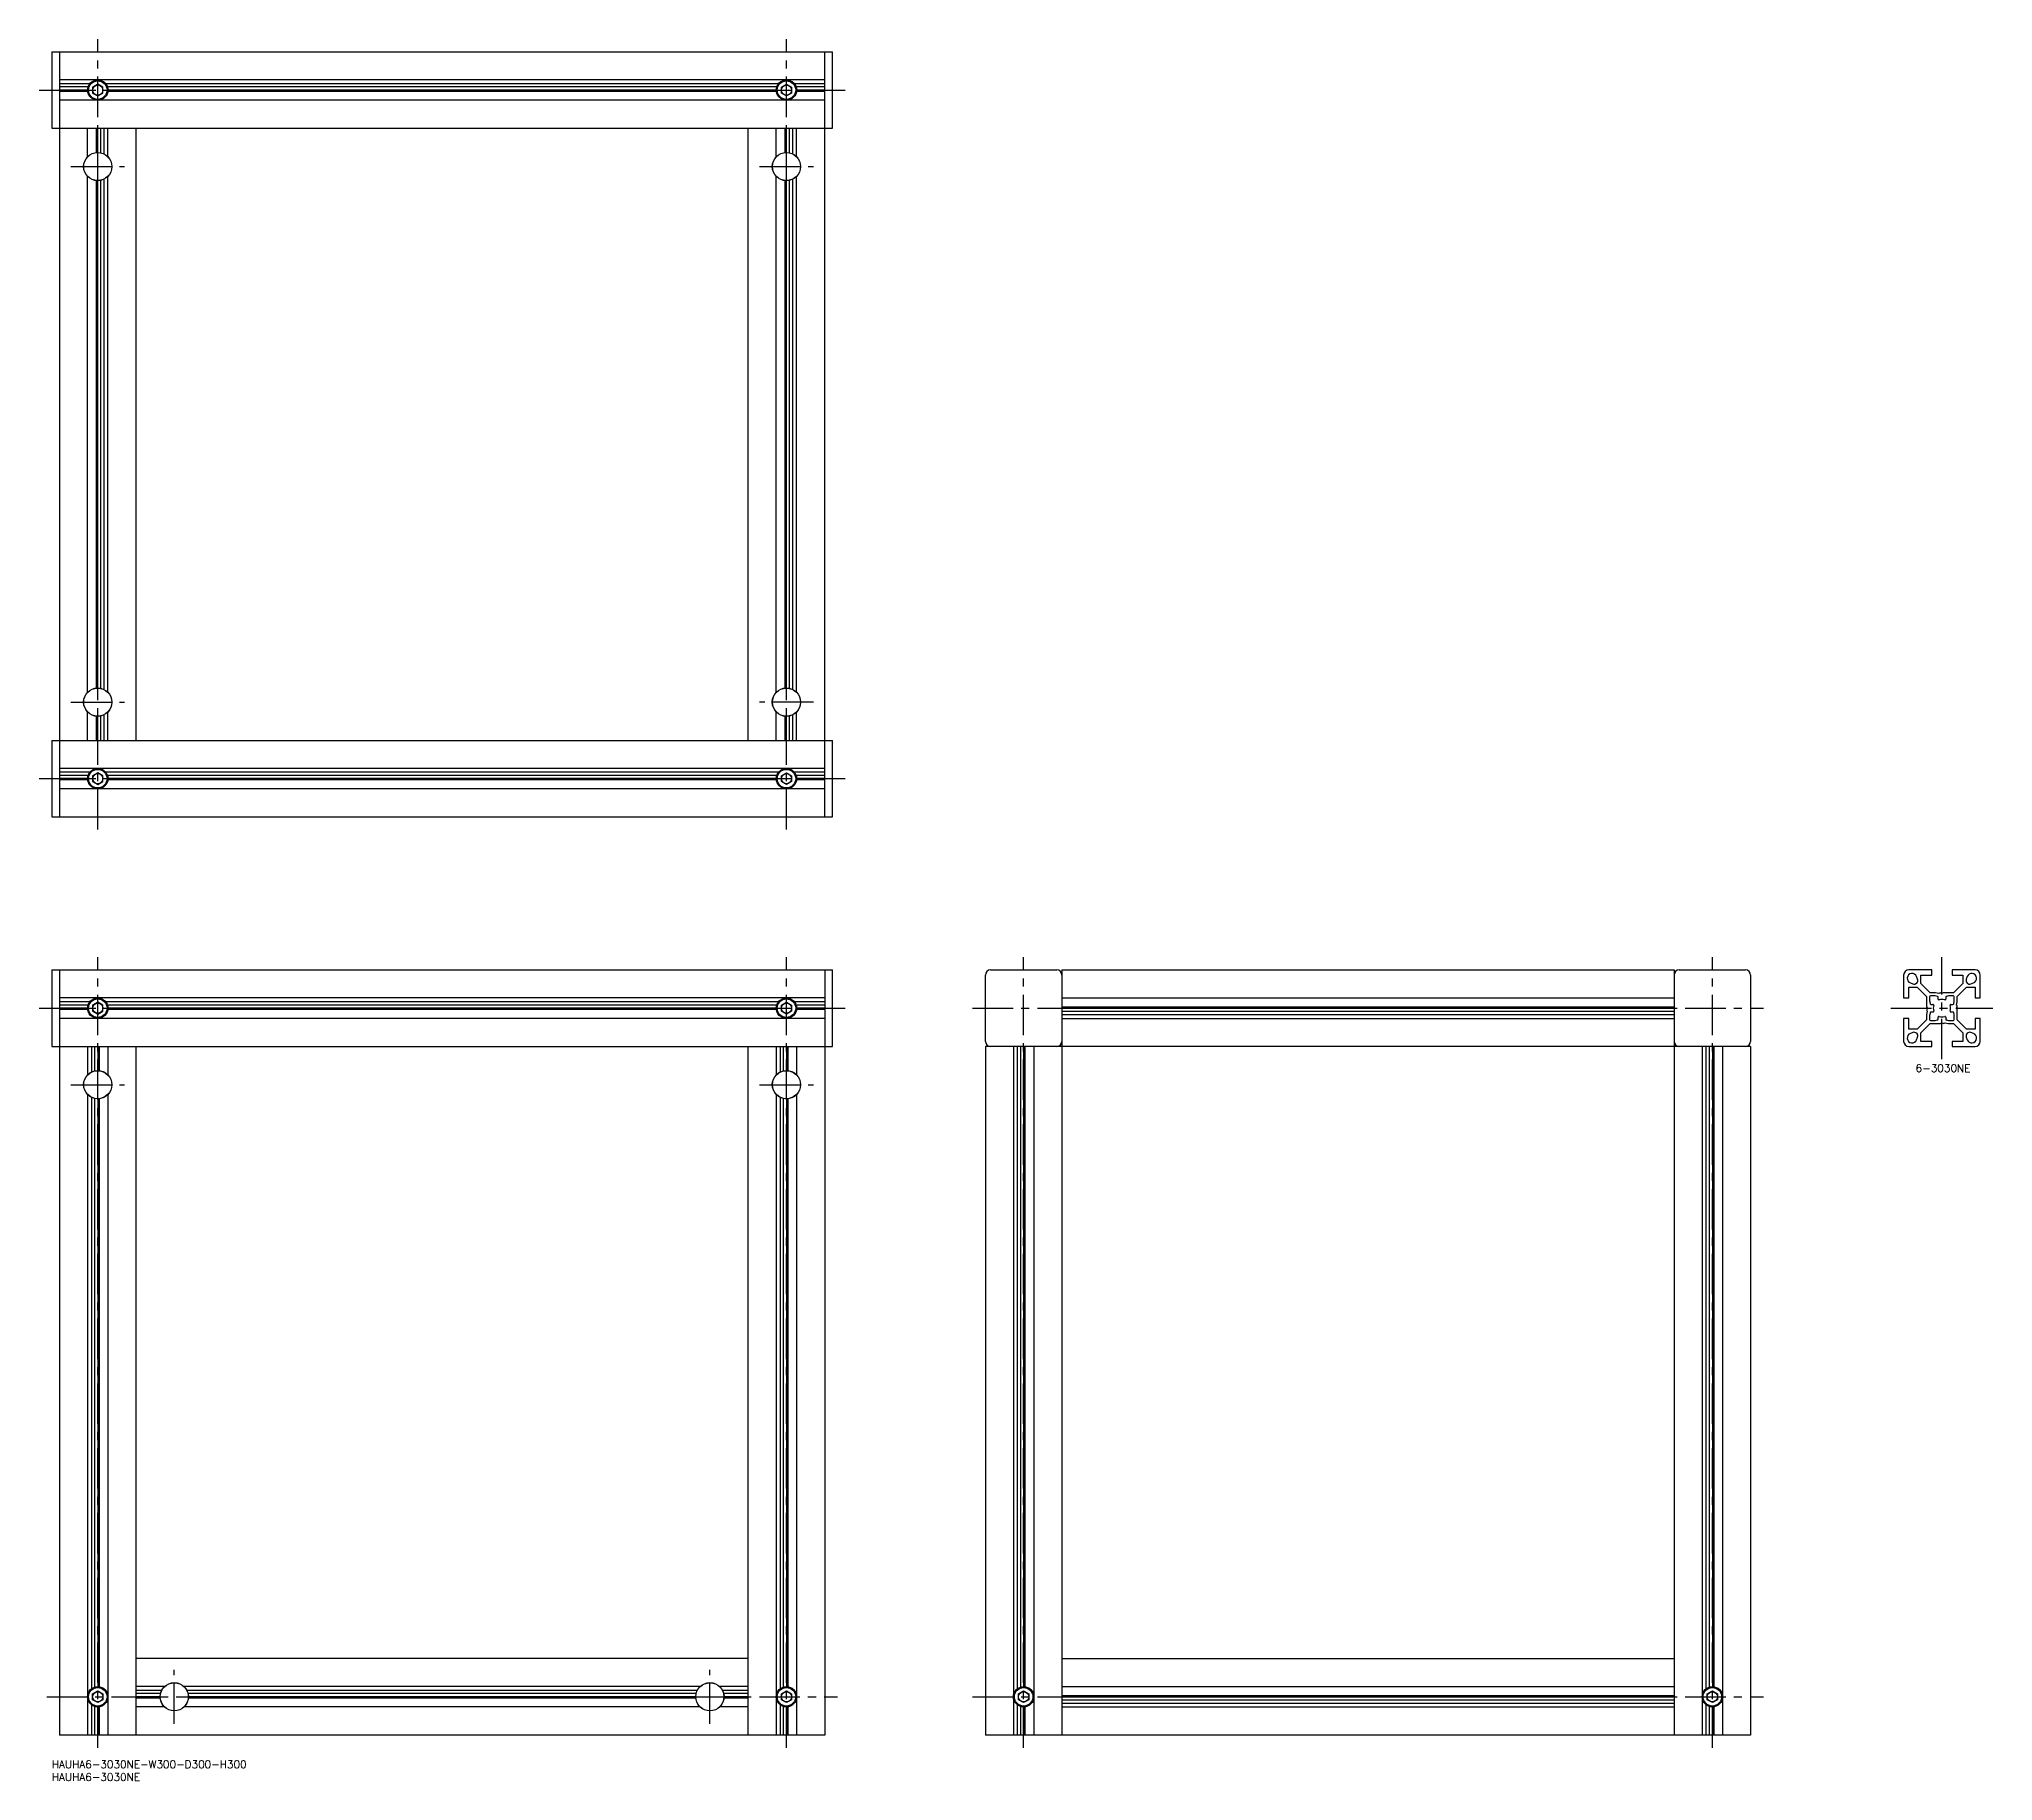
# Model space of a CAD drawing. Extents: x -5 to 761, y -8 to 675.
import ezdxf

# ---------------------------------------------------------------- set-up
doc = ezdxf.new("R2010")
doc.units = 0
doc.header["$LTSCALE"] = 0.5
doc.linetypes.add('CENTER', pattern=[50.8, 31.75, -6.35, 6.35, -6.35])
for name, color, linetype in [('MSM_CENTER', 1, 'CENTER'), ('MSM_CONTINUOUS', 7, 'CONTINUOUS'), ('MSM_NARROW', 5, 'CONTINUOUS'), ('MSM_PART_NUMBER', 7, 'CONTINUOUS')]:
    doc.layers.add(name, color=color, linetype=linetype)
doc.styles.get("Standard").update_dxf_attribs({"font": 'txt.shx', "height": 3, "bigfont": 'bigfont.shx'})

# ---------------------------------------------------------------- blocks, each defined once
blk = doc.blocks.new('*U8')
at = {"layer": 'MSM_PART_NUMBER'}
blk.add_text('HAUHA6-3030NE-W300-D300-H300', height=3, dxfattribs=at).set_placement((0, -3))
blk = doc.blocks.new('*U9')
at = {"layer": 'MSM_PART_NUMBER'}
blk.add_text('HAUHA6-3030NE', height=3, dxfattribs=at).set_placement((0, -8))
blk = doc.blocks.new('*U10')
at = {"layer": 'MSM_PART_NUMBER'}
blk.add_text('6-3030NE', height=3, dxfattribs=at).set_placement((730.72, 269.97))

msp = doc.modelspace()

# ---------------------------------------------------------------- linework, layer by layer
at = {"layer": 'MSM_CENTER'}
for p, q in [((18, 365), (18, 675)), ((288, 365), (288, 675)), ((-5, 655), (311, 655)), ((7.45, 625), (28.55, 625)), ((277.45, 625), (298.55, 625)), ((7.45, 415), (28.55, 415)), ((298.55, 415), (277.45, 415)), ((-5, 385), (311, 385)), ((18, 5), (18, 315)), ((288, 5), (288, 315)), ((381, 5), (381, 315)), ((651, 5), (651, 315)), ((741, 275), (741, 315)), ((-5, 295), (311, 295)), ((361, 295), (671, 295)), ((721, 295), (761, 295)), ((7.45, 265), (28.55, 265)), ((277.45, 265), (298.55, 265)), ((48, 14.45), (48, 35.55)), ((258, 14.45), (258, 35.55)), ((-2, 25), (308, 25)), ((361, 25), (671, 25))]:
    msp.add_line(p, q, dxfattribs=at)
at = {"layer": 'MSM_CONTINUOUS'}
for p, q in [((0, 670), (306, 670)), ((0, 670), (0, 640)), ((3, 670), (3, 370)), ((303, 370), (303, 670)), ((306, 640), (306, 670)), ((303, 659), (3, 659)), ((14.88, 657.5), (3, 657.5)), ((14.19, 656.22), (3, 656.22)), ((14, 655), (3, 655)), ((14.03, 654.48), (3, 654.48)), ((18, 657.31), (16, 656.15)), ((16, 656.15), (16, 653.85)), ((16, 653.85), (18, 652.69)), ((20, 656.15), (18, 657.31)), ((18, 652.69), (20, 653.85)), ((20, 653.85), (20, 656.15)), ((284.88, 657.5), (21.12, 657.5)), ((284.19, 656.22), (21.81, 656.22)), ((284.03, 654.48), (21.97, 654.48)), ((284, 655), (22, 655)), ((286, 656.15), (288, 657.31)), ((286, 653.85), (286, 656.15)), ((288, 652.69), (286, 653.85)), ((288, 657.31), (290, 656.15)), ((290, 653.85), (288, 652.69)), ((290, 656.15), (290, 653.85)), ((303, 657.5), (291.12, 657.5)), ((303, 656.22), (291.81, 656.22)), ((303, 654.48), (291.97, 654.48)), ((303, 655), (292, 655)), ((303, 651), (3, 651)), ((0, 640), (306, 640)), ((14, 628.85), (14, 640)), ((17.48, 630.53), (17.48, 640)), ((18, 630.55), (18, 640)), ((19.22, 630.41), (19.22, 640)), ((20.5, 629.96), (20.5, 640)), ((22, 628.85), (22, 640)), ((33, 400), (33, 640)), ((273, 400), (273, 640)), ((284, 628.85), (284, 640)), ((287.48, 630.53), (287.48, 640)), ((288, 630.55), (288, 640)), ((289.22, 630.41), (289.22, 640)), ((290.5, 629.96), (290.5, 640)), ((292, 628.85), (292, 640)), ((15, 629.67), (15, 629.61)), ((21, 629.61), (21, 629.67)), ((285, 629.67), (285, 629.61)), ((291, 629.61), (291, 629.67)), ((14, 418.85), (14, 621.15)), ((22, 418.85), (22, 621.15)), ((284, 418.85), (284, 621.15)), ((292, 418.85), (292, 621.15)), ((15, 620.39), (15, 620.33)), ((17.48, 420.53), (17.48, 619.47)), ((18, 420.55), (18, 619.45)), ((19.22, 420.41), (19.22, 619.59)), ((20.5, 419.96), (20.5, 620.04)), ((21, 620.33), (21, 620.39)), ((285, 620.39), (285, 620.33)), ((287.48, 420.53), (287.48, 619.47)), ((288, 420.55), (288, 619.45)), ((289.22, 420.41), (289.22, 619.59)), ((290.5, 419.96), (290.5, 620.04)), ((291, 620.33), (291, 620.39)), ((15, 419.61), (15, 419.67)), ((21, 419.67), (21, 419.61)), ((285, 419.67), (285, 419.61)), ((291, 419.61), (291, 419.67)), ((14, 400), (14, 411.15)), ((15, 410.33), (15, 410.39)), ((17.48, 400), (17.48, 409.47)), ((18, 400), (18, 409.45)), ((19.22, 400), (19.22, 409.59)), ((20.5, 400), (20.5, 410.04)), ((21, 410.39), (21, 410.33)), ((22, 400), (22, 411.15)), ((284, 400), (284, 411.15)), ((285, 410.39), (285, 410.33)), ((287.48, 400), (287.48, 409.47)), ((288, 400), (288, 409.45)), ((289.22, 400), (289.22, 409.59)), ((290.5, 400), (290.5, 410.04)), ((291, 410.33), (291, 410.39)), ((292, 400), (292, 411.15)), ((0, 400), (306, 400)), ((0, 400), (0, 370)), ((306, 370), (306, 400)), ((303, 389), (3, 389)), ((14.88, 387.5), (3, 387.5)), ((14.19, 386.22), (3, 386.22)), ((14, 385), (3, 385)), ((14.03, 384.48), (3, 384.48)), ((18, 387.31), (16, 386.15)), ((16, 386.15), (16, 383.85)), ((16, 383.85), (18, 382.69)), ((20, 386.15), (18, 387.31)), ((18, 382.69), (20, 383.85)), ((20, 383.85), (20, 386.15)), ((284.88, 387.5), (21.12, 387.5)), ((284.19, 386.22), (21.81, 386.22)), ((284.03, 384.48), (21.97, 384.48)), ((284, 385), (22, 385)), ((286, 386.15), (288, 387.31)), ((286, 383.85), (286, 386.15)), ((288, 382.69), (286, 383.85)), ((288, 387.31), (290, 386.15)), ((290, 383.85), (288, 382.69)), ((290, 386.15), (290, 383.85)), ((303, 387.5), (291.12, 387.5)), ((303, 386.22), (291.81, 386.22)), ((303, 384.48), (291.97, 384.48)), ((303, 385), (292, 385)), ((303, 381), (3, 381)), ((0, 370), (306, 370)), ((0, 310), (0, 280)), ((0, 310), (306, 310)), ((3, 310), (3, 10)), ((303, 310), (303, 10)), ((306, 280), (306, 310)), ((366, 282), (366, 308)), ((368, 310), (394, 310)), ((396, 310), (396, 10)), ((396, 310), (636, 310)), ((636, 310), (636, 10)), ((638, 310), (664, 310)), ((666, 308), (666, 282)), ((726, 308), (726, 299)), ((737, 310), (728, 310)), ((731.46, 306.34), (731.08, 307.36)), ((732.75, 304.66), (732.75, 308)), ((732.75, 308), (737, 308)), ((737, 308), (737, 310)), ((745, 310), (745, 308)), ((754, 310), (745, 310)), ((745, 308), (749.25, 308)), ((749.25, 308), (749.25, 304.66)), ((750.92, 307.36), (750.54, 306.34)), ((756, 299), (756, 308)), ((303, 299), (3, 299)), ((396, 299), (636, 299)), ((726, 299), (728, 299)), ((728, 299), (728, 303.25)), ((728, 303.25), (731.34, 303.25)), ((728.64, 304.92), (729.66, 304.54)), ((731.34, 303.25), (735, 299.59)), ((736.41, 301), (732.75, 304.66)), ((735, 299.59), (735, 295.52)), ((736.2, 299.5), (736.2, 297.64)), ((738.5, 301), (736.41, 301)), ((738.36, 299.8), (736.5, 299.8)), ((739.26, 299.63), (738.41, 299.79)), ((739.78, 300.75), (738.5, 301)), ((739.5, 298.5), (739.5, 299.34)), ((740.1, 300.93), (739.78, 300.75)), ((741, 300.7), (740.6, 300.93)), ((741.52, 301), (741, 300.7)), ((745.59, 301), (741.52, 301)), ((742.5, 299.34), (742.5, 298.5)), ((743.59, 299.79), (742.74, 299.63)), ((745.5, 299.8), (743.64, 299.8)), ((749.25, 304.66), (745.59, 301)), ((745.8, 297.64), (745.8, 299.5)), ((747, 299.59), (750.66, 303.25)), ((747, 297.5), (747, 299.59)), ((750.66, 303.25), (754, 303.25)), ((752.34, 304.54), (753.36, 304.92)), ((754, 303.25), (754, 299)), ((754, 299), (756, 299)), ((14.88, 297.5), (3, 297.5)), ((14.19, 296.22), (3, 296.22)), ((14, 295), (3, 295)), ((14.03, 294.48), (3, 294.48)), ((18, 297.31), (16, 296.15)), ((16, 296.15), (16, 293.85)), ((16, 293.85), (18, 292.69)), ((20, 296.15), (18, 297.31)), ((18, 292.69), (20, 293.85)), ((20, 293.85), (20, 296.15)), ((284.88, 297.5), (21.12, 297.5)), ((284.19, 296.22), (21.81, 296.22)), ((284.03, 294.48), (21.97, 294.48)), ((284, 295), (22, 295)), ((286, 296.15), (288, 297.31)), ((286, 293.85), (286, 296.15)), ((288, 292.69), (286, 293.85)), ((288, 297.31), (290, 296.15)), ((290, 293.85), (288, 292.69)), ((290, 296.15), (290, 293.85)), ((303, 297.5), (291.12, 297.5)), ((303, 296.22), (291.81, 296.22)), ((303, 294.48), (291.97, 294.48)), ((303, 295), (292, 295)), ((396, 295.52), (636, 295.52)), ((396, 295), (636, 295)), ((396, 293.78), (636, 293.78)), ((396, 292.5), (636, 292.5)), ((735, 295.52), (735.3, 295)), ((735.25, 293.78), (735, 292.5)), ((735, 292.5), (735, 290.41)), ((735.3, 295), (735.07, 294.6)), ((735.07, 294.1), (735.25, 293.78)), ((736.2, 292.36), (736.2, 290.5)), ((736.21, 297.59), (736.37, 296.74)), ((736.37, 293.26), (736.21, 292.41)), ((736.66, 296.5), (737.5, 296.5)), ((737.5, 293.5), (736.66, 293.5)), ((739.5, 290.66), (739.5, 291.5)), ((742.5, 291.5), (742.5, 290.66)), ((744.5, 296.5), (745.34, 296.5)), ((745.34, 293.5), (744.5, 293.5)), ((745.63, 296.74), (745.79, 297.59)), ((745.79, 292.41), (745.63, 293.26)), ((745.8, 290.5), (745.8, 292.36)), ((746.7, 295), (746.93, 295.4)), ((747, 294.48), (746.7, 295)), ((746.75, 296.22), (747, 297.5)), ((746.93, 295.9), (746.75, 296.22)), ((747, 290.41), (747, 294.48)), ((303, 291), (3, 291)), ((396, 291), (636, 291)), ((728, 291), (726, 291)), ((726, 291), (726, 282)), ((728, 286.75), (728, 291)), ((731.34, 286.75), (728, 286.75)), ((729.66, 285.46), (728.64, 285.08)), ((731.08, 282.64), (731.46, 283.66)), ((735, 290.41), (731.34, 286.75)), ((732.75, 285.34), (736.41, 289)), ((732.75, 282), (732.75, 285.34)), ((736.41, 289), (740.48, 289)), ((736.5, 290.2), (738.36, 290.2)), ((738.41, 290.21), (739.26, 290.37)), ((740.48, 289), (741, 289.3)), ((741, 289.3), (741.4, 289.07)), ((741.9, 289.07), (742.22, 289.25)), ((742.22, 289.25), (743.5, 289)), ((742.74, 290.37), (743.59, 290.21)), ((743.5, 289), (745.59, 289)), ((743.64, 290.2), (745.5, 290.2)), ((745.59, 289), (749.25, 285.34)), ((750.66, 286.75), (747, 290.41)), ((749.25, 285.34), (749.25, 282)), ((750.54, 283.66), (750.92, 282.64)), ((754, 286.75), (750.66, 286.75)), ((753.36, 285.08), (752.34, 285.46)), ((756, 291), (754, 291)), ((754, 291), (754, 286.75)), ((756, 282), (756, 291)), ((0, 280), (306, 280)), ((14, 280), (14, 268.85)), ((15.5, 280), (15.5, 269.96)), ((16.78, 280), (16.78, 270.41)), ((18, 280), (18, 270.55)), ((18.52, 280), (18.52, 270.53)), ((22, 280), (22, 268.85)), ((33, 10), (33, 280)), ((273, 10), (273, 280)), ((284, 280), (284, 268.85)), ((285.5, 280), (285.5, 269.96)), ((286.78, 280), (286.78, 270.41)), ((288, 280), (288, 270.55)), ((288.52, 280), (288.52, 270.53)), ((292, 280), (292, 268.85)), ((666, 280), (366, 280)), ((366, 280), (366, 10)), ((377, 280), (377, 10)), ((378.5, 280), (378.5, 28.12)), ((379.78, 280), (379.78, 28.81)), ((381, 280), (381, 29)), ((381.52, 280), (381.52, 28.97)), ((385, 280), (385, 10)), ((647, 280), (647, 10)), ((648.5, 280), (648.5, 28.12)), ((649.78, 280), (649.78, 28.81)), ((651, 280), (651, 29)), ((651.52, 280), (651.52, 28.97)), ((655, 280), (655, 10)), ((666, 280), (666, 10)), ((728, 280), (737, 280)), ((737, 282), (732.75, 282)), ((737, 280), (737, 282)), ((749.25, 282), (745, 282)), ((745, 282), (745, 280)), ((745, 280), (754, 280)), ((15, 269.67), (15, 269.61)), ((21, 269.61), (21, 269.67)), ((285, 269.67), (285, 269.61)), ((291, 269.61), (291, 269.67)), ((14, 261.15), (14, 10)), ((22, 261.15), (22, 10)), ((284, 261.15), (284, 10)), ((292, 261.15), (292, 10)), ((15, 260.39), (15, 260.33)), ((15.5, 260.04), (15.5, 28.12)), ((16.78, 259.59), (16.78, 28.81)), ((18, 259.45), (18, 29)), ((18.52, 259.47), (18.52, 28.97)), ((21, 260.33), (21, 260.39)), ((285, 260.39), (285, 260.33)), ((285.5, 260.04), (285.5, 28.12)), ((286.78, 259.59), (286.78, 28.81)), ((288, 259.45), (288, 29)), ((288.52, 259.47), (288.52, 28.97)), ((291, 260.33), (291, 260.39)), ((273, 40), (33, 40)), ((396, 40), (636, 40)), ((16, 26.15), (18, 27.31)), ((16, 23.85), (16, 26.15)), ((18, 22.69), (16, 23.85)), ((18, 27.31), (20, 26.15)), ((20, 23.85), (18, 22.69)), ((20, 26.15), (20, 23.85)), ((44.15, 29), (33, 29)), ((43.04, 27.5), (33, 27.5)), ((42.59, 26.22), (33, 26.22)), ((42.45, 25), (33, 25)), ((42.47, 24.48), (33, 24.48)), ((43.39, 28), (43.33, 28)), ((254.15, 29), (51.85, 29)), ((52.67, 28), (52.61, 28)), ((253.04, 27.5), (52.96, 27.5)), ((252.59, 26.22), (53.41, 26.22)), ((252.47, 24.48), (53.53, 24.48)), ((252.45, 25), (53.55, 25)), ((253.39, 28), (253.33, 28)), ((273, 29), (261.85, 29)), ((262.67, 28), (262.61, 28)), ((273, 27.5), (262.96, 27.5)), ((273, 26.22), (263.41, 26.22)), ((273, 24.48), (263.53, 24.48)), ((273, 25), (263.55, 25)), ((286, 26.15), (288, 27.31)), ((286, 23.85), (286, 26.15)), ((288, 22.69), (286, 23.85)), ((288, 27.31), (290, 26.15)), ((290, 23.85), (288, 22.69)), ((290, 26.15), (290, 23.85)), ((379, 26.15), (381, 27.31)), ((379, 23.85), (379, 26.15)), ((381, 22.69), (379, 23.85)), ((381, 27.31), (383, 26.15)), ((383, 23.85), (381, 22.69)), ((383, 26.15), (383, 23.85)), ((396, 29), (636, 29)), ((396, 25.52), (636, 25.52)), ((396, 25), (636, 25)), ((396, 23.78), (636, 23.78)), ((649, 26.15), (651, 27.31)), ((649, 23.85), (649, 26.15)), ((651, 22.69), (649, 23.85)), ((651, 27.31), (653, 26.15)), ((653, 23.85), (651, 22.69)), ((653, 26.15), (653, 23.85)), ((15.5, 21.88), (15.5, 10)), ((16.78, 21.19), (16.78, 10)), ((18, 21), (18, 10)), ((18.52, 21.03), (18.52, 10)), ((44.15, 21), (33, 21)), ((43.33, 22), (43.39, 22)), ((254.15, 21), (51.85, 21)), ((52.61, 22), (52.67, 22)), ((253.33, 22), (253.39, 22)), ((273, 21), (261.85, 21)), ((262.61, 22), (262.67, 22)), ((285.5, 21.88), (285.5, 10)), ((286.78, 21.19), (286.78, 10)), ((288, 21), (288, 10)), ((288.52, 21.03), (288.52, 10)), ((378.5, 21.88), (378.5, 10)), ((379.78, 21.19), (379.78, 10)), ((381, 21), (381, 10)), ((381.52, 21.03), (381.52, 10)), ((396, 22.5), (636, 22.5)), ((396, 21), (636, 21)), ((648.5, 21.88), (648.5, 10)), ((649.78, 21.19), (649.78, 10)), ((651, 21), (651, 10)), ((651.52, 21.03), (651.52, 10)), ((303, 10), (3, 10)), ((666, 10), (366, 10))]:
    msp.add_line(p, q, dxfattribs=at)
for centre, radius in [((18, 655), 4), ((288, 655), 4), ((18, 655), 3.63), ((18, 655), 2), ((288, 655), 3.63), ((288, 655), 2), ((18, 625), 5.55), ((18, 625), 5.5), ((288, 625), 5.55), ((288, 625), 5.5), ((18, 415), 5.55), ((18, 415), 5.5), ((288, 415), 5.55), ((288, 415), 5.5), ((18, 385), 4), ((18, 385), 3.63), ((18, 385), 2), ((288, 385), 4), ((288, 385), 3.63), ((288, 385), 2), ((18, 295), 4), ((288, 295), 4), ((18, 295), 3.63), ((18, 295), 2), ((288, 295), 3.63), ((288, 295), 2), ((18, 265), 5.55), ((18, 265), 5.5), ((288, 265), 5.55), ((288, 265), 5.5), ((18, 25), 4), ((18, 25), 3.63), ((18, 25), 2), ((48, 25), 5.55), ((48, 25), 5.5), ((258, 25), 5.55), ((258, 25), 5.5), ((288, 25), 4), ((288, 25), 3.63), ((288, 25), 2), ((381, 25), 4), ((381, 25), 3.63), ((381, 25), 2), ((651, 25), 4), ((651, 25), 3.63), ((651, 25), 2)]:
    msp.add_circle(centre, radius, dxfattribs=at)
for centre, radius, start, end in [((368, 308), 2, 90, 180), ((394, 308), 2, 0, 90), ((638, 308), 2, 90, 180), ((664, 308), 2, 0, 90), ((728, 308), 2, 90, 180), ((729.3, 306.7), 1.9, 20.37568, 249.62432), ((752.7, 306.7), 1.9, 290.37568, 159.62432), ((754, 308), 2, 0, 90), ((730.15, 305.85), 1.4, 249.62432, 20.37568), ((736.5, 299.5), 0.3, 90, 180), ((738.36, 299.5), 0.3, 79, 90), ((739.2, 299.34), 0.3, 0, 79), ((740.35, 300.5), 0.5, 60, 120), ((742.8, 299.34), 0.3, 101, 180), ((743.64, 299.5), 0.3, 90, 101), ((745.5, 299.5), 0.3, 0, 90), ((751.85, 305.85), 1.4, 159.62432, 290.37568), ((735.5, 294.35), 0.5, 150, 210), ((736.5, 297.64), 0.3, 180, 191), ((736.5, 292.36), 0.3, 169, 180), ((736.66, 296.8), 0.3, 191, 270), ((736.66, 293.2), 0.3, 90, 169), ((737.5, 296.2), 0.3, 341.07536, 90), ((737.5, 293.8), 0.3, 270, 18.92464), ((741, 295), 3.4, 161.07536, 198.92464), ((739.8, 298.5), 0.3, 180, 288.92464), ((739.8, 291.5), 0.3, 71.07536, 180), ((741, 295), 3.4, 71.07536, 108.92464), ((741, 295), 3.4, 251.07536, 288.92464), ((742.2, 298.5), 0.3, 251.07536, 0), ((742.2, 291.5), 0.3, 0, 108.92464), ((744.5, 296.2), 0.3, 90, 198.92464), ((744.5, 293.8), 0.3, 161.07536, 270), ((741, 295), 3.4, 341.07536, 18.92464), ((745.34, 296.8), 0.3, 270, 349), ((745.34, 293.2), 0.3, 11, 90), ((745.5, 297.64), 0.3, 349, 0), ((745.5, 292.36), 0.3, 0, 11), ((746.5, 295.65), 0.5, 330, 30), ((729.3, 283.3), 1.9, 110.37568, 339.62432), ((730.15, 284.15), 1.4, 339.62432, 110.37568), ((736.5, 290.5), 0.3, 180, 270), ((738.36, 290.5), 0.3, 270, 281), ((739.2, 290.66), 0.3, 281, 0), ((741.65, 289.5), 0.5, 240, 300), ((742.8, 290.66), 0.3, 180, 259), ((743.64, 290.5), 0.3, 259, 270), ((745.5, 290.5), 0.3, 270, 0), ((751.85, 284.15), 1.4, 69.62432, 200.37568), ((752.7, 283.3), 1.9, 200.37568, 69.62432), ((368, 282), 2, 180, 270), ((394, 282), 2, 270, 0), ((638, 282), 2, 180, 270), ((664, 282), 2, 270, 0), ((728, 282), 2, 180, 270), ((754, 282), 2, 270, 0)]:
    msp.add_arc(centre, radius, start, end, dxfattribs=at)
at = {"layer": 'MSM_NARROW'}
for p, q in [((15.54, 629.98), (15.54, 629.92)), ((20.46, 629.98), (20.46, 629.92)), ((285.54, 629.98), (285.54, 629.92)), ((290.46, 629.98), (290.46, 629.92)), ((15.54, 620.08), (15.54, 620.02)), ((20.46, 620.08), (20.46, 620.02)), ((285.54, 620.08), (285.54, 620.02)), ((290.46, 620.08), (290.46, 620.02)), ((15.54, 419.98), (15.54, 419.92)), ((20.46, 419.98), (20.46, 419.92)), ((285.54, 419.98), (285.54, 419.92)), ((290.46, 419.98), (290.46, 419.92)), ((15.54, 410.08), (15.54, 410.02)), ((20.46, 410.08), (20.46, 410.02)), ((285.54, 410.08), (285.54, 410.02)), ((290.46, 410.08), (290.46, 410.02)), ((15.54, 269.98), (15.54, 269.92)), ((20.46, 269.98), (20.46, 269.92)), ((285.54, 269.98), (285.54, 269.92)), ((290.46, 269.98), (290.46, 269.92)), ((15.54, 260.08), (15.54, 260.02)), ((20.46, 260.08), (20.46, 260.02)), ((285.54, 260.08), (285.54, 260.02)), ((290.46, 260.08), (290.46, 260.02)), ((43.02, 27.46), (43.08, 27.46)), ((52.92, 27.46), (52.98, 27.46)), ((253.02, 27.46), (253.08, 27.46)), ((262.92, 27.46), (262.98, 27.46)), ((43.02, 22.54), (43.08, 22.54)), ((52.92, 22.54), (52.98, 22.54)), ((253.02, 22.54), (253.08, 22.54)), ((262.92, 22.54), (262.98, 22.54))]:
    msp.add_line(p, q, dxfattribs=at)

# ---------------------------------------------------------------- block references
at = {"layer": 'MSM_CONTINUOUS'}
for name in ['*U10', '*U8', '*U9']:
    msp.add_blockref(name, (0, 0), dxfattribs=at)

doc.saveas('drawing.dxf')
